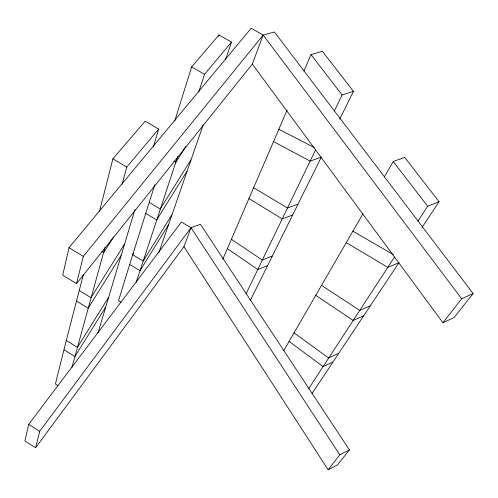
<?xml version="1.0" encoding="UTF-8"?>
<svg xmlns="http://www.w3.org/2000/svg" width="498" height="498" viewBox="0 0 498 498"><rect width="100%" height="100%" fill="white"/><g stroke="black" fill="none" stroke-linecap="round" stroke-linejoin="round"><path stroke-width="0.75" d="M57.973 385.626L55.421 384.039C64.354 347.548 73.853 311.225 83.291 274.859M328.12 469.745L339.792 454.805L191.02 227.717L181.421 222.002L28.691 424.377L24.9 441.004L35.626 447.746L183.918 246.672L191.02 227.717L200.451 224.305L349.415 449.875L337.557 464.871L328.12 469.745L183.918 246.672M442.94 322.754L461.671 298.769L263.162 35.097L251.173 28.255L69.004 247.668L62.723 275.195L76.53 283.599L252.305 64.086L263.162 35.097L274.429 31.984L473.1 293.534L454.114 317.537L442.94 322.754L252.305 64.086M104.941 247.55L71.899 367.543M35.626 447.746L39.728 431.287L191.02 227.717M76.53 283.599L83.322 256.333L263.162 35.097M99.444 211.563L112.897 158.856L145.173 121.163L158.644 129.069L153.347 146.873M121.139 302.236L118.561 300.668C130.308 261.892 142.615 223.316 154.828 184.677M122.072 184.266L126.778 167.085L158.644 129.069M97.994 332.876L134.896 209.67M177.718 156.453L136.172 282.372M174.754 120.939L191.655 66.888L219.02 34.935L231.533 42.112L225.457 59.704M198.721 91.987L204.522 74.333L231.533 42.112M218.535 36.41L219.02 34.935M158.893 252.548L203.128 125.035M222.793 259.277L287.116 110.064M303.979 70.959L311.026 54.606L322.355 51.282L353.437 91.339L339.736 119.115M246.018 293.876L315.533 149.935M334.351 110.979L342.076 94.975L353.437 91.339M250.282 300.512L321.285 157.212L310.142 161.103L273.52 141.606M283.723 350.698L362.992 213.754M384.319 176.908L393.239 161.501L404.637 157.337L439.062 201.709L422.024 227.437M171.947 214.725L143.181 261.027L132.505 254.603L133.327 253.277M168.442 224.878L140.019 270.657L129.866 264.531M190.883 159.87L160.288 208.973L149.282 202.425M108.564 297.343L77.427 347.355L66.085 340.377M186.893 171.424L156.683 219.942L145.827 213.468M105.669 307.092L74.924 356.487L64.149 349.845M124.319 244.406L91.016 297.711L79.282 290.564M185.785 146.443L175.993 162.124L174.007 160.954M120.989 255.599L88.146 308.206L76.58 301.147M113.525 236.936L103.684 252.642L101.766 251.484M308.667 388.72L394.497 257.086M417.996 221.05L427.651 206.247L439.062 201.709M311.991 393.582L399.004 262.639L387.786 267.376L346.278 242.632M339.792 454.805L349.415 449.875M332.832 362.108L323.09 366.596L289.089 341.429M461.671 298.769L473.1 293.534M338.634 353.35L328.574 357.95L293.938 332.776M363.44 315.894L353.188 320.438L315.769 295.339M370.076 305.872L359.718 310.422L321.54 285.366M267.457 265.677L257.79 269.499L227.374 248.651M272.194 256.072L262.209 259.981L231.265 239.202M292.401 215.099L282.223 218.908L248.969 198.559M297.792 204.168L287.508 207.971L253.619 187.758M278.836 129.262L314.17 147.489M191.655 66.888L204.522 74.333M352.914 231.172L393.352 254.646M112.897 158.856L126.778 167.085M69.004 247.668L83.322 256.333M28.691 424.377L39.728 431.287M311.026 54.606L342.076 94.975M393.239 161.501L427.651 206.247"/></g></svg>
